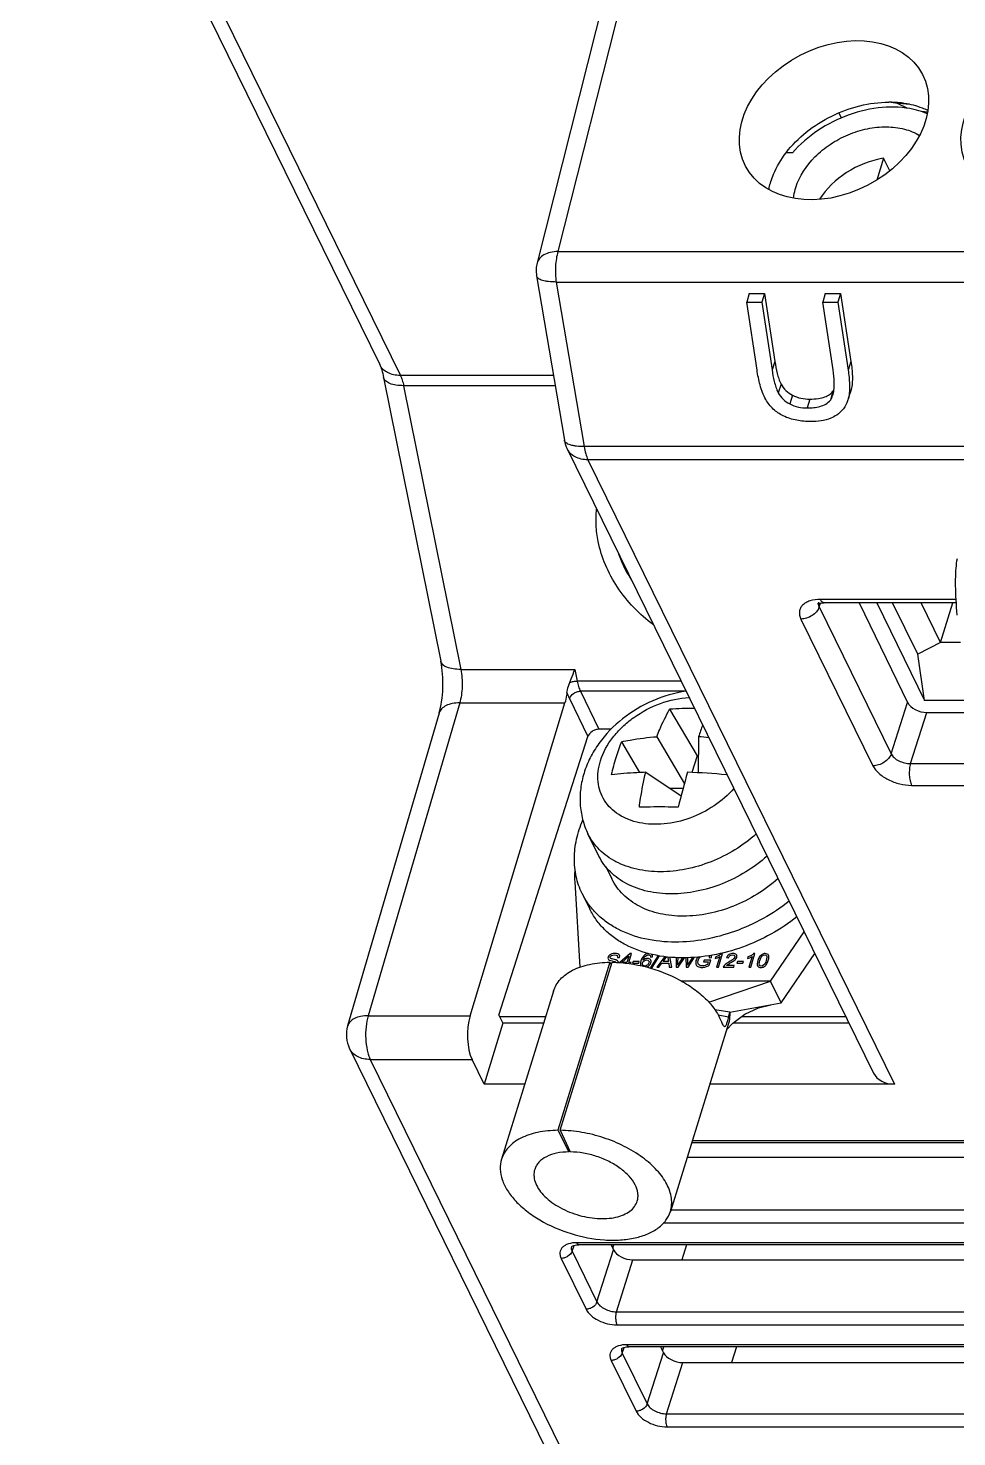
# Model space of a CAD drawing. Header units: millimetres. Extents: x 179 to 1020, y 292 to 886.
# Drawn here: x 785.99 to 805.61, y 524.92 to 554.68 of the extents above; entities that cross this region are included whole.
import ezdxf

# ---------------------------------------------------------------- set-up
doc = ezdxf.new("R2010")
doc.units = ezdxf.units.MM
for name, color, linetype in [('ELT-RNB-5_5-5SOLIDLINE', 7, 'Continuous'), ('M4X10_GB9074_8SOLIDLINE', 7, 'Continuous'), ('TJ952-02-4P-T2SOLIDLINE', 7, 'Continuous'), ('VF-51-F001SOLIDLINE', 7, 'Continuous'), ('VF-51-H002SOLIDLINE', 7, 'Continuous'), ('VF-51-P002SOLIDLINE', 7, 'Continuous')]:
    doc.layers.add(name, color=color, linetype=linetype)

msp = doc.modelspace()

# ---------------------------------------------------------------- linework, layer by layer
at = {"layer": 'ELT-RNB-5_5-5SOLIDLINE', "linetype": 'Continuous'}
for p, q in [((797.535, 536.646), (797.646, 534.844)), ((801.671, 534.546), (802.383, 535.593)), ((798.441, 535.047), (798.484, 535.05)), ((798.704, 535.131), (798.492, 534.945)), ((798.533, 534.945), (798.679, 535.074)), ((798.679, 535.074), (798.639, 534.945)), ((798.68, 534.945), (798.738, 535.131)), ((798.738, 535.131), (798.704, 535.131)), ((799.134, 535.058), (799.177, 535.061)), ((799.298, 535.093), (799.136, 534.839)), ((799.169, 534.839), (799.327, 535.087)), ((799.437, 535.067), (799.268, 534.844)), ((799.584, 534.844), (799.546, 535.06)), ((799.678, 535.052), (799.678, 534.844)), ((799.716, 534.943), (799.72, 535.049)), ((799.926, 534.986), (799.924, 535.049)), ((799.93, 534.844), (800.065, 535.058)), ((800.021, 535.055), (799.957, 534.947)), ((800.381, 535.041), (800.425, 535.051)), ((800.513, 535.06), (800.503, 535.026)), ((800.599, 535.069), (800.529, 534.844)), ((800.571, 534.844), (800.66, 535.132)), ((800.66, 535.132), (800.633, 535.132)), ((800.743, 535.049), (800.785, 535.045)), ((801.195, 535.06), (801.185, 535.026)), ((801.281, 535.069), (801.211, 534.844)), ((801.253, 534.844), (801.342, 535.132)), ((801.342, 535.132), (801.315, 535.132)), ((801.895, 534.09), (802.606, 535.137)), ((798.278, 534.949), (797.18, 531.398)), ((797.227, 531.398), (798.324, 534.949)), ((798.278, 534.949), (798.307, 534.892)), ((798.639, 534.945), (798.533, 534.945)), ((798.726, 534.945), (798.68, 534.945)), ((798.716, 534.913), (798.726, 534.945)), ((798.77, 534.966), (798.759, 534.93)), ((798.759, 534.93), (798.887, 534.93)), ((798.898, 534.966), (798.77, 534.966)), ((798.887, 534.93), (798.898, 534.966)), ((799.136, 534.839), (799.169, 534.839)), ((799.268, 534.844), (799.315, 534.844)), ((799.315, 534.844), (799.379, 534.931)), ((799.379, 534.931), (799.52, 534.931)), ((799.401, 534.962), (799.465, 535.046)), ((799.516, 534.962), (799.401, 534.962)), ((799.505, 535.041), (799.516, 534.962)), ((799.52, 534.931), (799.533, 534.844)), ((799.533, 534.844), (799.584, 534.844)), ((799.678, 534.844), (799.724, 534.844)), ((799.724, 534.844), (799.851, 535.044)), ((799.812, 535.043), (799.744, 534.937)), ((799.884, 535.046), (799.887, 534.844)), ((799.887, 534.844), (799.93, 534.844)), ((800.268, 534.99), (800.257, 534.957)), ((800.257, 534.957), (800.357, 534.957)), ((800.411, 534.99), (800.268, 534.99)), ((800.357, 534.957), (800.34, 534.903)), ((800.378, 534.884), (800.411, 534.99)), ((800.529, 534.844), (800.571, 534.844)), ((800.672, 534.844), (800.895, 534.844)), ((800.906, 534.878), (800.74, 534.878)), ((800.895, 534.844), (800.906, 534.878)), ((800.973, 534.966), (800.962, 534.93)), ((800.962, 534.93), (801.089, 534.93)), ((801.1, 534.966), (800.973, 534.966)), ((801.089, 534.93), (801.1, 534.966)), ((801.211, 534.844), (801.253, 534.844)), ((801.671, 534.546), (799.796, 534.546)), ((800.365, 534.105), (801.671, 534.546)), ((801.895, 534.09), (801.671, 534.546)), ((797.087, 534.34), (795.99, 530.789)), ((800.809, 533.892), (800.492, 533.947)), ((800.809, 533.892), (801.895, 534.09)), ((800.783, 533.655), (799.556, 529.686)), ((800.786, 533.788), (800.564, 533.829)), ((797.18, 531.398), (797.413, 530.942)), ((797.227, 531.398), (797.441, 530.942)), ((797.424, 530.978), (797.413, 530.942))]:
    msp.add_line(p, q, dxfattribs=at)
msp.add_lwpolyline([(800.741, 533.518), (800.874, 533.659), (801.131, 533.851), (801.416, 533.983), (801.678, 534.051)], dxfattribs=at)
for centre, radius, start, end in [((799.088, 535.326), 0.469, 323.3671, 326.1481), ((800.604, 535.19), 1.109, 186.5707, 187.7005), ((800.294, 534.951), 0.152, 131.1606, 141.2383), ((799.006, 534.987), 0.148, 287.8788, 293.9584), ((798.716, 534.979), 1.001, 354.537, 357.909), ((789.645, 536.277), 11.416, 347.4065, 347.9409), ((800.202, 533.864), 0.584, 340.397, 340.5546)]:
    msp.add_arc(centre, radius, start, end, dxfattribs=at)
for points, knots in [([(797.536, 536.895), (797.535, 536.874), (797.531, 536.791), (797.531, 536.708), (797.535, 536.646)], [0, 0, 0, 0, 0.252801, 1, 1, 1, 1]), ([(797.087, 534.34), (797.101, 534.385), (797.141, 534.474), (797.231, 534.594), (797.349, 534.699), (797.55, 534.821), (797.864, 534.922), (798.134, 534.947), (798.278, 534.949)], [0, 0, 0, 0, 0.100103, 0.20368, 0.313653, 0.432068, 0.697296, 1, 1, 1, 1]), ([(798.324, 534.949), (798.568, 534.946), (799.061, 534.874), (799.636, 534.652), (800.044, 534.401), (800.298, 534.191), (800.495, 533.965), (800.589, 533.798), (800.622, 533.716)], [0, 0, 0, 0, 0.26794, 0.541512, 0.67142, 0.792331, 0.902102, 1, 1, 1, 1]), ([(800.809, 533.892), (800.81, 533.871), (800.813, 533.792), (800.8, 533.712), (800.783, 533.655)], [0, 0, 0, 0, 0.25573, 1, 1, 1, 1]), ([(800.622, 533.716), (800.629, 533.699), (800.641, 533.67), (800.66, 533.632), (800.677, 533.605), (800.692, 533.594), (800.699, 533.593)], [0, 0, 0, 0, 0.356224, 0.64477, 0.85829, 1, 1, 1, 1]), ([(800.699, 533.593), (800.703, 533.592), (800.714, 533.595), (800.727, 533.61), (800.74, 533.635), (800.748, 533.655), (800.752, 533.667)], [0, 0, 0, 0, 0.133265, 0.321452, 0.605682, 1, 1, 1, 1]), ([(800.753, 533.669), (800.756, 533.677), (800.769, 533.717), (800.779, 533.756), (800.786, 533.788)], [0, 0, 0, 0, 0.219965, 1, 1, 1, 1]), ([(797.18, 531.398), (797.037, 531.396), (796.767, 531.371), (796.453, 531.27), (796.252, 531.148), (796.133, 531.043), (796.043, 530.923), (796.004, 530.834), (795.99, 530.789)], [0, 0, 0, 0, 0.302706, 0.567931, 0.686344, 0.796314, 0.899891, 1, 1, 1, 1]), ([(799.556, 529.686), (799.57, 529.73), (799.587, 529.823), (799.581, 530.021), (799.488, 530.282), (799.272, 530.574), (798.963, 530.843), (798.581, 531.074), (798.147, 531.252), (797.691, 531.366), (797.38, 531.396), (797.227, 531.398)], [0, 0, 0, 0, 0.042746, 0.086882, 0.183343, 0.295224, 0.422777, 0.562747, 0.709835, 0.857727, 1, 1, 1, 1]), ([(797.413, 530.942), (797.326, 530.941), (797.162, 530.926), (796.942, 530.855), (796.798, 530.754), (796.723, 530.654), (796.699, 530.6), (796.69, 530.572)], [0, 0, 0, 0, 0.303001, 0.568451, 0.796141, 0.89981, 1, 1, 1, 1]), ([(798.856, 529.903), (798.864, 529.929), (798.875, 529.986), (798.871, 530.106), (798.815, 530.264), (798.683, 530.442), (798.496, 530.605), (798.263, 530.745), (798, 530.853), (797.723, 530.923), (797.534, 530.941), (797.441, 530.942)], [0, 0, 0, 0, 0.042744, 0.086876, 0.183322, 0.295181, 0.422718, 0.562694, 0.709797, 0.8577, 1, 1, 1, 1]), ([(795.99, 530.789), (795.969, 530.721), (795.95, 530.573), (795.997, 530.344), (796.112, 530.115), (796.29, 529.892), (796.522, 529.683), (796.901, 529.428), (797.45, 529.192), (798.036, 529.077), (798.494, 529.074), (798.803, 529.115), (799.075, 529.199), (799.299, 529.324), (799.467, 529.486), (799.536, 529.619), (799.556, 529.686)], [0, 0, 0, 0, 0.045141, 0.093554, 0.147492, 0.20789, 0.274578, 0.346591, 0.500003, 0.65341, 0.725422, 0.792109, 0.852506, 0.906443, 0.954858, 1, 1, 1, 1]), ([(796.69, 530.572), (796.678, 530.531), (796.666, 530.441), (796.695, 530.302), (796.765, 530.163), (796.872, 530.028), (797.013, 529.901), (797.244, 529.746), (797.577, 529.602), (797.933, 529.533), (798.21, 529.531), (798.398, 529.556), (798.563, 529.607), (798.7, 529.683), (798.802, 529.781), (798.843, 529.862), (798.856, 529.903)], [0, 0, 0, 0, 0.045142, 0.093553, 0.147488, 0.207886, 0.274577, 0.346594, 0.500005, 0.653409, 0.725422, 0.792108, 0.852504, 0.90644, 0.954855, 1, 1, 1, 1])]:
    msp.add_open_spline(points, degree=3, knots=knots, dxfattribs=at)
for points in [[(798.24, 535.057), (798.236, 535.043), (798.237, 535.032), (798.241, 535.021)], [(798.268, 535.097), (798.254, 535.085), (798.245, 535.071), (798.24, 535.057)], [(798.319, 535.126), (798.298, 535.12), (798.281, 535.11), (798.268, 535.097)], [(798.29, 535.034), (798.283, 535.041), (798.281, 535.049), (798.284, 535.059)], [(798.284, 535.059), (798.288, 535.071), (798.297, 535.081), (798.312, 535.09)], [(798.312, 535.09), (798.327, 535.098), (798.348, 535.102), (798.375, 535.102)], [(798.384, 535.136), (798.361, 535.136), (798.339, 535.133), (798.319, 535.126)], [(798.375, 535.102), (798.401, 535.102), (798.419, 535.098), (798.43, 535.089)], [(798.447, 535.126), (798.43, 535.132), (798.409, 535.136), (798.384, 535.136)], [(798.43, 535.089), (798.44, 535.079), (798.444, 535.065), (798.441, 535.047)], [(798.482, 535.095), (798.475, 535.109), (798.464, 535.119), (798.447, 535.126)], [(798.484, 535.05), (798.488, 535.067), (798.488, 535.082), (798.482, 535.095)], [(799.008, 535.099), (798.976, 535.074), (798.951, 535.034), (798.934, 534.978)], [(798.979, 534.992), (798.989, 535.021), (798.999, 535.043), (799.012, 535.058)], [(799.103, 535.132), (799.067, 535.132), (799.035, 535.121), (799.008, 535.099)], [(799.012, 535.058), (799.024, 535.074), (799.038, 535.086), (799.054, 535.094)], [(799.054, 535.094), (799.065, 535.1), (799.078, 535.103), (799.091, 535.103)], [(799.091, 535.103), (799.108, 535.103), (799.12, 535.098), (799.128, 535.088)], [(799.128, 535.088), (799.133, 535.082), (799.135, 535.072), (799.134, 535.058)], [(799.177, 535.061), (799.18, 535.083), (799.175, 535.101), (799.162, 535.113)], [(800.14, 535.062), (800.12, 535.039), (800.106, 535.013), (800.097, 534.986)], [(800.358, 535.09), (800.365, 535.086), (800.37, 535.081), (800.373, 535.076)], [(800.373, 535.076), (800.378, 535.067), (800.381, 535.056), (800.381, 535.041)], [(800.425, 535.051), (800.425, 535.07), (800.421, 535.086), (800.413, 535.098)], [(800.585, 535.094), (800.563, 535.081), (800.539, 535.069), (800.513, 535.06)], [(800.552, 535.044), (800.571, 535.052), (800.586, 535.06), (800.599, 535.069)], [(800.633, 535.132), (800.622, 535.12), (800.606, 535.107), (800.585, 535.094)], [(800.795, 535.111), (800.772, 535.097), (800.754, 535.076), (800.743, 535.049)], [(800.785, 535.045), (800.79, 535.063), (800.801, 535.078), (800.816, 535.088)], [(800.878, 535.132), (800.846, 535.132), (800.818, 535.125), (800.795, 535.111)], [(800.816, 535.088), (800.831, 535.098), (800.848, 535.103), (800.869, 535.103)], [(800.869, 535.103), (800.887, 535.103), (800.901, 535.098), (800.91, 535.089)], [(800.948, 535.109), (800.934, 535.125), (800.911, 535.132), (800.878, 535.132)], [(800.917, 535.053), (800.913, 535.04), (800.902, 535.026), (800.884, 535.011)], [(800.91, 535.089), (800.919, 535.079), (800.921, 535.067), (800.917, 535.053)], [(800.94, 535.019), (800.949, 535.03), (800.956, 535.041), (800.959, 535.053)], [(800.959, 535.053), (800.966, 535.075), (800.962, 535.094), (800.948, 535.109)], [(801.267, 535.094), (801.245, 535.081), (801.221, 535.069), (801.195, 535.06)], [(801.234, 535.044), (801.253, 535.052), (801.268, 535.06), (801.281, 535.069)], [(801.315, 535.132), (801.304, 535.12), (801.288, 535.107), (801.267, 535.094)], [(801.44, 535.067), (801.426, 535.047), (801.413, 535.019), (801.403, 534.986)], [(801.492, 535.115), (801.472, 535.104), (801.455, 535.088), (801.44, 535.067)], [(801.445, 534.986), (801.46, 535.033), (801.477, 535.065), (801.497, 535.082)], [(801.558, 535.132), (801.534, 535.132), (801.511, 535.127), (801.492, 535.115)], [(801.497, 535.082), (801.512, 535.096), (801.53, 535.103), (801.549, 535.103)], [(801.549, 535.103), (801.568, 535.103), (801.582, 535.095), (801.59, 535.08)], [(801.603, 535.123), (801.591, 535.129), (801.576, 535.132), (801.558, 535.132)], [(801.59, 535.08), (801.598, 535.064), (801.595, 535.033), (801.58, 534.986)], [(801.629, 535.096), (801.623, 535.108), (801.615, 535.117), (801.603, 535.123)], [(801.623, 534.986), (801.632, 535.014), (801.636, 535.036), (801.636, 535.053)], [(801.636, 535.053), (801.637, 535.07), (801.634, 535.084), (801.629, 535.096)], [(798.241, 535.021), (798.246, 535.01), (798.255, 535.001), (798.269, 534.994)], [(798.269, 534.994), (798.28, 534.989), (798.3, 534.983), (798.329, 534.976)], [(798.35, 535.013), (798.316, 535.02), (798.296, 535.027), (798.29, 535.034)], [(798.329, 534.976), (798.358, 534.97), (798.376, 534.965), (798.384, 534.962)], [(798.42, 534.995), (798.408, 535), (798.385, 535.006), (798.35, 535.013)], [(798.384, 534.962), (798.397, 534.958), (798.405, 534.952), (798.41, 534.945)], [(798.454, 534.966), (798.448, 534.977), (798.437, 534.987), (798.42, 534.995)], [(798.459, 534.941), (798.459, 534.95), (798.458, 534.958), (798.454, 534.966)], [(798.934, 534.978), (798.919, 534.931), (798.918, 534.896), (798.932, 534.874)], [(798.967, 534.902), (798.965, 534.913), (798.965, 534.925), (798.969, 534.937)], [(798.985, 534.877), (798.976, 534.882), (798.97, 534.891), (798.967, 534.902)], [(798.969, 534.937), (798.975, 534.955), (798.986, 534.97), (799.002, 534.982)], [(799.025, 535.021), (799.009, 535.015), (798.993, 535.005), (798.979, 534.992)], [(799.016, 534.868), (799.005, 534.868), (798.994, 534.871), (798.985, 534.877)], [(799.002, 534.982), (799.019, 534.993), (799.036, 534.999), (799.055, 534.999)], [(799.067, 534.886), (799.051, 534.874), (799.034, 534.868), (799.016, 534.868)], [(799.073, 535.03), (799.057, 535.03), (799.041, 535.027), (799.025, 535.021)], [(799.055, 534.999), (799.074, 534.999), (799.088, 534.993), (799.097, 534.982)], [(799.066, 534.851), (799.085, 534.86), (799.101, 534.871), (799.115, 534.887)], [(799.101, 534.935), (799.095, 534.914), (799.083, 534.898), (799.067, 534.886)], [(799.136, 535.004), (799.122, 535.021), (799.101, 535.03), (799.073, 535.03)], [(799.097, 534.982), (799.106, 534.97), (799.107, 534.955), (799.101, 534.935)], [(799.115, 534.887), (799.129, 534.902), (799.139, 534.919), (799.144, 534.937)], [(799.144, 534.937), (799.153, 534.965), (799.15, 534.987), (799.136, 535.004)], [(799.744, 534.937), (799.741, 534.932), (799.731, 534.915), (799.713, 534.884)], [(799.921, 534.884), (799.925, 534.916), (799.927, 534.95), (799.926, 534.986)], [(799.957, 534.947), (799.943, 534.923), (799.93, 534.902), (799.921, 534.884)], [(800.097, 534.986), (800.089, 534.958), (800.088, 534.932), (800.094, 534.909)], [(800.094, 534.909), (800.101, 534.887), (800.116, 534.869), (800.139, 534.857)], [(800.14, 534.924), (800.135, 534.941), (800.136, 534.963), (800.144, 534.988)], [(800.139, 534.857), (800.163, 534.845), (800.191, 534.839), (800.224, 534.839)], [(800.173, 534.886), (800.156, 534.894), (800.145, 534.907), (800.14, 534.924)], [(800.144, 534.988), (800.15, 535.009), (800.161, 535.028), (800.175, 535.046)], [(800.232, 534.873), (800.21, 534.873), (800.19, 534.877), (800.173, 534.886)], [(800.224, 534.839), (800.249, 534.839), (800.274, 534.843), (800.3, 534.85)], [(800.292, 534.883), (800.272, 534.876), (800.252, 534.873), (800.232, 534.873)], [(800.34, 534.903), (800.328, 534.896), (800.312, 534.889), (800.292, 534.883)], [(800.3, 534.85), (800.325, 534.858), (800.351, 534.869), (800.378, 534.884)], [(800.503, 535.026), (800.517, 535.03), (800.533, 535.036), (800.552, 535.044)], [(800.684, 534.868), (800.678, 534.861), (800.674, 534.852), (800.672, 534.844)], [(800.723, 534.907), (800.707, 534.894), (800.694, 534.881), (800.684, 534.868)], [(800.791, 534.95), (800.762, 534.934), (800.74, 534.919), (800.723, 534.907)], [(800.74, 534.878), (800.746, 534.884), (800.754, 534.89), (800.763, 534.897)], [(800.763, 534.897), (800.772, 534.903), (800.792, 534.915), (800.822, 534.933)], [(800.884, 535.011), (800.867, 534.996), (800.836, 534.976), (800.791, 534.95)], [(800.822, 534.933), (800.859, 534.954), (800.885, 534.971), (800.902, 534.984)], [(800.902, 534.984), (800.919, 534.996), (800.931, 535.007), (800.94, 535.019)], [(801.185, 535.026), (801.199, 535.03), (801.215, 535.036), (801.234, 535.044)], [(801.403, 534.986), (801.386, 534.931), (801.385, 534.893), (801.4, 534.869)], [(801.4, 534.869), (801.412, 534.849), (801.435, 534.839), (801.468, 534.839)], [(801.436, 534.891), (801.428, 534.907), (801.431, 534.938), (801.445, 534.986)], [(801.477, 534.868), (801.457, 534.868), (801.444, 534.876), (801.436, 534.891)], [(801.468, 534.839), (801.492, 534.839), (801.515, 534.844), (801.534, 534.856)], [(801.532, 534.891), (801.514, 534.876), (801.496, 534.868), (801.477, 534.868)], [(801.58, 534.986), (801.566, 534.938), (801.55, 534.907), (801.532, 534.891)], [(801.534, 534.856), (801.554, 534.867), (801.571, 534.883), (801.586, 534.904)], [(801.586, 534.904), (801.6, 534.925), (801.613, 534.952), (801.623, 534.986)]]:
    msp.add_open_spline(points, degree=3, dxfattribs=at)
at = {"layer": 'M4X10_GB9074_8SOLIDLINE', "linetype": 'Continuous'}
for p, q in [((799.541, 540.294), (800.12, 539.306)), ((798.521, 539.608), (798.903, 538.955)), ((799.268, 539.713), (799.851, 538.717)), ((800.151, 539.713), (800.145, 538.951)), ((800.12, 539.306), (800.012, 538.958)), ((800.148, 539.306), (800.12, 539.306)), ((799.035, 538.961), (799.783, 538.462)), ((800.747, 538.927), (800.742, 538.909)), ((799.825, 538.619), (799.547, 538.619)), ((798.047, 537.191), (797.816, 537.661)), ((798.047, 537.191), (798.046, 537.193)), ((798.191, 536.972), (798.32, 536.711)), ((797.692, 536.402), (797.854, 536.071))]:
    msp.add_line(p, q, dxfattribs=at)
for centre, radius, start, end in [((799.947, 534.141), 6.167, 88.8607, 93.7762), ((812.621, 535.529), 13.153, 160.2985, 161.4555), ((803.75, 537.618), 5.594, 159.1691, 162.8453), ((799.687, 533.047), 6.681, 84.1234, 86.0122), ((804.387, 537.425), 6.26, 162.8749, 166.2862), ((821.072, 532.933), 21.996, 164.0936, 166.0848), ((799.407, 524.301), 14.669, 84.7792, 88.0005)]:
    msp.add_arc(centre, radius, start, end, dxfattribs=at)
for points, knots in [([(799.891, 540.676), (799.648, 540.64), (799.169, 540.501), (798.533, 540.121), (798.104, 539.681), (797.855, 539.274), (797.766, 539.056), (797.732, 538.945)], [0, 0, 0, 0, 0.253678, 0.508637, 0.758119, 0.880033, 1, 1, 1, 1]), ([(798.079, 539.205), (798.134, 539.382), (798.276, 539.639), (798.539, 539.928), (798.862, 540.193), (799.331, 540.44), (799.747, 540.531), (799.954, 540.544)], [0, 0, 0, 0, 0.228881, 0.353106, 0.48183, 0.744327, 1, 1, 1, 1]), ([(799.268, 539.713), (799.288, 539.764), (799.369, 539.963), (799.463, 540.156), (799.541, 540.294)], [0, 0, 0, 0, 0.25793, 1, 1, 1, 1]), ([(798.521, 539.608), (798.582, 539.621), (798.829, 539.668), (799.079, 539.699), (799.268, 539.713)], [0, 0, 0, 0, 0.246129, 1, 1, 1, 1]), ([(797.732, 538.945), (797.7, 538.839), (797.652, 538.623), (797.64, 538.291), (797.692, 537.965), (797.768, 537.759), (797.816, 537.661)], [0, 0, 0, 0, 0.25223, 0.502401, 0.751443, 1, 1, 1, 1]), ([(800.899, 538.621), (800.777, 538.482), (800.487, 538.232), (799.98, 537.975), (799.52, 537.867), (799.158, 537.858), (798.83, 537.898), (798.528, 538.01), (798.292, 538.197), (798.158, 538.363), (798.067, 538.554), (798.022, 538.764), (798.025, 538.985), (798.056, 539.132), (798.079, 539.205)], [0, 0, 0, 0, 0.140113, 0.284469, 0.425426, 0.492623, 0.556722, 0.674427, 0.729134, 0.782005, 0.834272, 0.887276, 0.942224, 1, 1, 1, 1]), ([(799.035, 538.961), (798.973, 538.959), (798.729, 538.948), (798.486, 538.929), (798.306, 538.909)], [0, 0, 0, 0, 0.257247, 1, 1, 1, 1]), ([(798.901, 538.222), (798.909, 538.286), (798.944, 538.534), (798.992, 538.78), (799.035, 538.961)], [0, 0, 0, 0, 0.255583, 1, 1, 1, 1]), ([(799.722, 538.222), (799.652, 538.225), (799.379, 538.231), (799.105, 538.229), (798.901, 538.222)], [0, 0, 0, 0, 0.25529, 1, 1, 1, 1]), ([(797.692, 536.402), (797.636, 536.515), (797.552, 536.758), (797.513, 537.15), (797.563, 537.556), (797.65, 537.822), (797.706, 537.954)], [0, 0, 0, 0, 0.235958, 0.478192, 0.731805, 1, 1, 1, 1]), ([(801.369, 537.659), (801.092, 537.41), (800.6, 537.111), (799.89, 536.9), (799.356, 536.843), (798.853, 536.894), (798.407, 537.049), (798.102, 537.266), (797.918, 537.481), (797.847, 537.6), (797.816, 537.661)], [0, 0, 0, 0, 0.277798, 0.416508, 0.549759, 0.674797, 0.790418, 0.89758, 0.949129, 1, 1, 1, 1]), ([(801.599, 537.193), (801.322, 536.943), (800.832, 536.644), (800.122, 536.432), (799.588, 536.376), (799.085, 536.425), (798.639, 536.58), (798.333, 536.797), (798.149, 537.011), (798.077, 537.13), (798.047, 537.191)], [0, 0, 0, 0, 0.277736, 0.416435, 0.549691, 0.674749, 0.790399, 0.897582, 0.949134, 1, 1, 1, 1]), ([(801.831, 536.718), (801.558, 536.47), (801.074, 536.172), (800.372, 535.962), (799.844, 535.905), (799.346, 535.953), (798.905, 536.106), (798.602, 536.321), (798.42, 536.533), (798.35, 536.65), (798.32, 536.711)], [0, 0, 0, 0, 0.277622, 0.416358, 0.54967, 0.674772, 0.790434, 0.8976, 0.949141, 1, 1, 1, 1]), ([(799.659, 535.374), (799.443, 535.374), (799.025, 535.415), (798.537, 535.586), (798.208, 535.788), (797.997, 535.966), (797.822, 536.171), (797.73, 536.323), (797.692, 536.402)], [0, 0, 0, 0, 0.277545, 0.534172, 0.655418, 0.772692, 0.887099, 1, 1, 1, 1]), ([(799.821, 535.042), (799.605, 535.042), (799.188, 535.084), (798.7, 535.254), (798.371, 535.456), (798.16, 535.635), (797.985, 535.839), (797.893, 535.992), (797.854, 536.071)], [0, 0, 0, 0, 0.277545, 0.534172, 0.655418, 0.772692, 0.887099, 1, 1, 1, 1]), ([(802.067, 536.238), (801.895, 536.102), (801.525, 535.858), (800.923, 535.586), (800.295, 535.415), (799.868, 535.374), (799.659, 535.374)], [0, 0, 0, 0, 0.253067, 0.507953, 0.758724, 1, 1, 1, 1]), ([(802.23, 535.907), (802.057, 535.771), (801.688, 535.527), (801.086, 535.254), (800.458, 535.083), (800.031, 535.042), (799.821, 535.042)], [0, 0, 0, 0, 0.253067, 0.507953, 0.758724, 1, 1, 1, 1])]:
    msp.add_open_spline(points, degree=3, knots=knots, dxfattribs=at)
at = {"layer": 'TJ952-02-4P-T2SOLIDLINE', "linetype": 'Continuous'}
for p, q in [((802.134, 552.048), (802, 552.048)), ((804.058, 551.936), (803.914, 551.471)), ((804.19, 551.666), (804.058, 551.936)), ((803.914, 542.542), (804.927, 540.476)), ((804.78, 541.457), (804.248, 542.542)), ((805.265, 541.703), (804.853, 542.542)), ((805.265, 541.703), (805.524, 542.542)), ((805.265, 541.703), (804.78, 541.457)), ((805.683, 541.703), (805.265, 541.703)), ((804.927, 540.476), (804.78, 541.457)), ((806.016, 540.476), (804.927, 540.476))]:
    msp.add_line(p, q, dxfattribs=at)
for points, knots in [([(804.696, 552.965), (804.48, 553.014), (804.01, 553.036), (803.314, 552.877), (802.662, 552.548), (802.291, 552.228), (802.134, 552.048)], [0, 0, 0, 0, 0.234728, 0.488085, 0.747903, 1, 1, 1, 1]), ([(804.985, 552.874), (804.962, 552.883), (804.868, 552.92), (804.771, 552.948), (804.696, 552.965)], [0, 0, 0, 0, 0.244915, 1, 1, 1, 1]), ([(802.205, 551.317), (802.28, 551.559), (802.511, 551.901), (802.928, 552.24), (803.305, 552.442), (803.708, 552.568), (804.113, 552.611), (804.492, 552.567), (804.721, 552.475), (804.821, 552.415)], [0, 0, 0, 0, 0.239783, 0.372166, 0.507607, 0.641671, 0.770172, 0.890005, 1, 1, 1, 1]), ([(804.058, 551.936), (803.783, 551.888), (803.261, 551.68), (802.85, 551.292), (802.706, 551.066)], [0, 0, 0, 0, 0.510144, 1, 1, 1, 1]), ([(802.159, 551.088), (802.16, 551.107), (802.17, 551.184), (802.188, 551.261), (802.205, 551.317)], [0, 0, 0, 0, 0.244954, 1, 1, 1, 1])]:
    msp.add_open_spline(points, degree=3, knots=knots, dxfattribs=at)
at = {"layer": 'VF-51-F001SOLIDLINE', "linetype": 'Continuous'}
for p, q in [((795.949, 533.803), (796.921, 533.803)), ((801.067, 533.803), (803.261, 533.803)), ((798.338, 528.907), (798.361, 528.98)), ((799.391, 526.737), (799.419, 526.825))]:
    msp.add_line(p, q, dxfattribs=at)
at = {"layer": 'VF-51-H002SOLIDLINE', "linetype": 'Continuous'}
for p, q in [((795.949, 533.803), (796.921, 533.803)), ((801.067, 533.803), (803.261, 533.803)), ((799.894, 528.98), (799.796, 528.662)), ((800.952, 526.825), (800.849, 526.493))]:
    msp.add_line(p, q, dxfattribs=at)
at = {"layer": 'VF-51-P002SOLIDLINE', "linetype": 'Continuous'}
for p, q in [((785.992, 562.702), (793.416, 547.573)), ((786.429, 562.474), (793.853, 547.345)), ((799.029, 557.283), (797.18, 549.962)), ((798.594, 557.063), (796.741, 549.725)), ((804.35, 553.091), (804.167, 553.118)), ((804.35, 553.091), (804.352, 553.088)), ((804.352, 553.09), (804.35, 553.091)), ((804.352, 553.091), (804.35, 553.091)), ((804.559, 552.99), (804.352, 553.088)), ((803.169, 552.784), (803.116, 552.895)), ((797.18, 549.962), (825.111, 549.962)), ((796.73, 549.45), (797.319, 545.975)), ((797.146, 549.319), (797.734, 545.844)), ((797.146, 549.319), (825.077, 549.319)), ((801.22, 549.076), (801.168, 548.89)), ((801.22, 549.076), (801.545, 549.076)), ((801.545, 549.076), (801.486, 548.89)), ((801.545, 549.076), (801.763, 547.642)), ((802.827, 549.076), (802.775, 548.89)), ((802.827, 549.076), (803.152, 549.076)), ((803.152, 549.076), (803.093, 548.89)), ((803.152, 549.076), (803.37, 547.64)), ((801.386, 547.459), (801.168, 548.89)), ((801.168, 548.89), (801.486, 548.89)), ((801.486, 548.89), (801.703, 547.461)), ((802.992, 547.461), (802.775, 548.89)), ((802.775, 548.89), (803.093, 548.89)), ((803.093, 548.89), (803.31, 547.459)), ((801.763, 547.642), (801.703, 547.461)), ((803.37, 547.64), (803.31, 547.459)), ((793.499, 547.303), (794.706, 541.308)), ((797.087, 547.345), (793.853, 547.345)), ((793.922, 547.129), (795.129, 541.134)), ((797.123, 547.129), (793.922, 547.129)), ((801.894, 547.164), (801.835, 546.981)), ((802.988, 547.01), (802.935, 546.825)), ((803.357, 546.99), (803.316, 546.866)), ((803.319, 546.865), (803.36, 546.989)), ((803.376, 547.046), (803.357, 546.99)), ((803.376, 547.046), (803.36, 546.989)), ((802.134, 546.928), (802.077, 546.743)), ((802.502, 546.845), (802.447, 546.66)), ((803.316, 546.866), (803.3, 546.81)), ((797.378, 545.793), (803.849, 532.605)), ((825.604, 545.844), (797.734, 545.844)), ((797.815, 545.564), (804.288, 532.373)), ((825.685, 545.564), (797.815, 545.564)), ((802.699, 542.454), (802.728, 542.536)), ((805.584, 542.614), (802.724, 542.614)), ((805.589, 542.542), (802.804, 542.542)), ((803.546, 542.542), (804.568, 540.434)), ((802.313, 542.199), (803.834, 539.1)), ((802.699, 542.454), (804.22, 539.354)), ((795.129, 541.134), (797.538, 541.134)), ((797.538, 541.134), (797.586, 540.889)), ((799.784, 540.889), (797.586, 540.889)), ((795.106, 540.427), (793.171, 533.818)), ((795.106, 540.427), (797.327, 540.427)), ((795.326, 533.818), (797.327, 540.427)), ((797.422, 540.518), (797.816, 539.715)), ((797.655, 540.673), (798.048, 539.871)), ((799.89, 540.673), (797.655, 540.673)), ((804.22, 539.354), (804.568, 540.434)), ((794.674, 540.214), (792.739, 533.605)), ((804.628, 539.147), (804.976, 540.226)), ((804.976, 540.226), (806.138, 540.226)), ((798.307, 539.871), (798.048, 539.871)), ((795.936, 533.829), (797.816, 539.715)), ((804.628, 539.147), (806.668, 539.147)), ((804.651, 538.686), (806.894, 538.686)), ((793.171, 533.818), (795.326, 533.818)), ((796.019, 533.659), (795.623, 532.373)), ((795.936, 533.829), (796.019, 533.659)), ((796.877, 533.659), (796.019, 533.659)), ((803.332, 533.659), (800.873, 533.659)), ((792.78, 533.124), (798.417, 521.638)), ((793.217, 532.895), (798.854, 521.409)), ((793.217, 532.895), (795.367, 532.895)), ((795.623, 532.373), (795.367, 532.895)), ((796.479, 532.373), (795.623, 532.373)), ((804.288, 532.373), (800.387, 532.373)), ((830.026, 531.135), (800.004, 531.135)), ((829.978, 531.179), (800.018, 531.179)), ((799.91, 530.831), (819.026, 530.831)), ((799.567, 529.721), (830.817, 529.721)), ((799.406, 529.442), (830.83, 529.442)), ((797.469, 528.947), (797.469, 528.947)), ((797.48, 528.846), (797.521, 528.968)), ((797.48, 528.846), (798.006, 527.773)), ((831.036, 529.024), (797.577, 529.024)), ((831.084, 528.98), (797.625, 528.98)), ((798.006, 527.773), (798.356, 528.871)), ((798.303, 528.98), (798.356, 528.871)), ((797.248, 528.692), (797.775, 527.619)), ((798.415, 527.566), (798.764, 528.662)), ((798.764, 528.662), (820.091, 528.662)), ((798.415, 527.566), (831.874, 527.566)), ((798.429, 527.288), (831.888, 527.288)), ((798.526, 526.792), (798.526, 526.792)), ((798.537, 526.691), (798.579, 526.813)), ((832.093, 526.869), (798.634, 526.869)), ((832.141, 526.825), (798.682, 526.825)), ((799.348, 526.825), (799.409, 526.701)), ((798.306, 526.537), (798.832, 525.464)), ((798.537, 526.691), (799.064, 525.618)), ((799.064, 525.618), (799.409, 526.701)), ((799.473, 525.411), (799.817, 526.493)), ((799.817, 526.493), (821.155, 526.493)), ((799.473, 525.411), (832.932, 525.411)), ((799.486, 525.133), (832.945, 525.133))]:
    msp.add_line(p, q, dxfattribs=at)
for points in [[(805.611, 543.469), (805.602, 543.424), (805.595, 543.376), (805.589, 543.325), (805.584, 543.272), (805.58, 543.215), (805.577, 543.156), (805.575, 543.095), (805.574, 543.032), (805.573, 542.966), (805.574, 542.898), (805.575, 542.828), (805.578, 542.756), (805.581, 542.682), (805.585, 542.605), (805.59, 542.527), (805.595, 542.446), (805.602, 542.363), (805.61, 542.278)], [(802.664, 542.517), (802.663, 542.516), (802.663, 542.516), (802.67, 542.519), (802.681, 542.524), (802.699, 542.53), (802.721, 542.535), (802.75, 542.539), (802.783, 542.541), (802.804, 542.542)], [(797.467, 528.942), (797.467, 528.942), (797.467, 528.943), (797.472, 528.947), (797.482, 528.953), (797.497, 528.96), (797.517, 528.967), (797.542, 528.973), (797.571, 528.977), (797.605, 528.98), (797.625, 528.98)], [(798.524, 526.787), (798.524, 526.787), (798.525, 526.788), (798.53, 526.792), (798.539, 526.798), (798.554, 526.805), (798.574, 526.812), (798.599, 526.818), (798.628, 526.822), (798.663, 526.825), (798.682, 526.825)]]:
    msp.add_lwpolyline(points, dxfattribs=at)
for centre, radius, start, end in [((804.325, 550.631), 2.46, 86.0368, 89.3854), ((804.326, 550.605), 2.484, 86.0841, 89.4009), ((804.33, 550.704), 2.387, 85.314, 86.0296), ((804.331, 550.701), 2.387, 85.3076, 86.0619), ((804.333, 550.745), 2.345, 83.9989, 85.3156), ((804.336, 550.754), 2.334, 83.4185, 85.3117), ((804.622, 550.311), 2.619, 81.9536, 84.7706), ((797.388, 549.562), 0.667, 165.8279, 189.6091), ((797.979, 546.088), 0.67, 189.6519, 206.0947), ((793.379, 533.417), 0.667, 163.6832, 206.1382), ((797.571, 528.912), 0.108, 161.207, 163.7288), ((798.628, 526.757), 0.108, 161.207, 163.7288)]:
    msp.add_arc(centre, radius, start, end, dxfattribs=at)
for centre in [(803.012, 552.737), (807.691, 552.737)]:
    msp.add_ellipse(centre, major_axis=(1.867, 0.969), ratio=0.736317, dxfattribs=at)
for centre, major_axis, ratio, start_param, end_param in [((804.875, 540.434), (0.318, -0.099), 0.576755, -2.64496, -1.074849), ((795.533, 533.417), (0.005, 0.667), 0.394396, 0.929121, 2.473737), ((804.446, 532.903), (0.594, 0.302), 0.731413, 3.130901, 4.104412), ((798.663, 528.871), (0.318, -0.099), 0.576535, -2.644934, -1.074442), ((799.716, 526.701), (0.318, -0.099), 0.576535, -2.644934, -1.074442)]:
    msp.add_ellipse(centre, major_axis=major_axis, ratio=ratio, start_param=start_param, end_param=end_param, dxfattribs=at)
for points, knots in [([(801.999, 552.049), (802.123, 552.21), (802.419, 552.507), (802.953, 552.845), (803.546, 553.063), (803.963, 553.118), (804.167, 553.118)], [0, 0, 0, 0, 0.244589, 0.499809, 0.75513, 1, 1, 1, 1]), ([(804.495, 553.093), (804.469, 553.097), (804.36, 553.112), (804.25, 553.118), (804.167, 553.118)], [0, 0, 0, 0, 0.245379, 1, 1, 1, 1]), ([(804.994, 552.941), (804.956, 552.959), (804.796, 553.029), (804.626, 553.073), (804.495, 553.093)], [0, 0, 0, 0, 0.241367, 1, 1, 1, 1]), ([(801.678, 551.441), (801.694, 551.494), (801.773, 551.71), (801.893, 551.91), (801.999, 552.049)], [0, 0, 0, 0, 0.239495, 1, 1, 1, 1]), ([(801.635, 551.271), (801.638, 551.285), (801.649, 551.342), (801.665, 551.399), (801.678, 551.441)], [0, 0, 0, 0, 0.246958, 1, 1, 1, 1]), ([(797.18, 549.962), (797.126, 549.961), (797.025, 549.949), (796.89, 549.902), (796.802, 549.838), (796.759, 549.775), (796.746, 549.742), (796.741, 549.725)], [0, 0, 0, 0, 0.305311, 0.572148, 0.798987, 0.901395, 1, 1, 1, 1]), ([(797.18, 549.962), (797.166, 549.914), (797.144, 549.811), (797.122, 549.596), (797.129, 549.429), (797.146, 549.319)], [0, 0, 0, 0, 0.232219, 0.485486, 1, 1, 1, 1]), ([(797.146, 549.319), (797.092, 549.319), (797.014, 549.321), (796.916, 549.335), (796.856, 549.35), (796.807, 549.369), (796.768, 549.391), (796.741, 549.418), (796.732, 549.44), (796.73, 549.45)], [0, 0, 0, 0, 0.353096, 0.506262, 0.640916, 0.755982, 0.851787, 0.930998, 1, 1, 1, 1]), ([(793.416, 547.573), (793.433, 547.539), (793.466, 547.45), (793.488, 547.358), (793.499, 547.303)], [0, 0, 0, 0, 0.408703, 1, 1, 1, 1]), ([(793.853, 547.345), (793.805, 547.345), (793.712, 547.354), (793.585, 547.398), (793.481, 547.472), (793.433, 547.538), (793.416, 547.573)], [0, 0, 0, 0, 0.277945, 0.534954, 0.773145, 1, 1, 1, 1]), ([(801.763, 547.642), (801.776, 547.555), (801.799, 547.43), (801.845, 547.271), (801.875, 547.198), (801.894, 547.164)], [0, 0, 0, 0, 0.527335, 0.764744, 1, 1, 1, 1]), ([(803.37, 547.64), (803.386, 547.536), (803.402, 547.384), (803.399, 547.185), (803.386, 547.091), (803.376, 547.046)], [0, 0, 0, 0, 0.527509, 0.765846, 1, 1, 1, 1]), ([(793.922, 547.129), (793.868, 547.129), (793.769, 547.135), (793.653, 547.163), (793.581, 547.199), (793.541, 547.229), (793.512, 547.264), (793.502, 547.29), (793.499, 547.303)], [0, 0, 0, 0, 0.332828, 0.61084, 0.726893, 0.828224, 0.917574, 1, 1, 1, 1]), ([(793.853, 547.345), (793.869, 547.313), (793.896, 547.242), (793.914, 547.168), (793.922, 547.129)], [0, 0, 0, 0, 0.466543, 1, 1, 1, 1]), ([(801.573, 546.837), (801.519, 546.933), (801.444, 547.139), (801.402, 547.353), (801.386, 547.459)], [0, 0, 0, 0, 0.505379, 1, 1, 1, 1]), ([(801.703, 547.461), (801.715, 547.379), (801.738, 547.257), (801.783, 547.096), (801.815, 547.018), (801.835, 546.981)], [0, 0, 0, 0, 0.494751, 0.745466, 1, 1, 1, 1]), ([(802.991, 546.943), (803.003, 546.983), (803.016, 547.069), (803.02, 547.242), (803.005, 547.373), (802.992, 547.461)], [0, 0, 0, 0, 0.243682, 0.492691, 1, 1, 1, 1]), ([(803.31, 547.459), (803.325, 547.359), (803.342, 547.21), (803.34, 547.011), (803.327, 546.913), (803.316, 546.866)], [0, 0, 0, 0, 0.506574, 0.755592, 1, 1, 1, 1]), ([(801.835, 546.981), (801.862, 546.931), (801.931, 546.837), (802.026, 546.769), (802.077, 546.743)], [0, 0, 0, 0, 0.500233, 1, 1, 1, 1]), ([(801.894, 547.164), (801.922, 547.114), (801.99, 547.021), (802.084, 546.954), (802.134, 546.928)], [0, 0, 0, 0, 0.504438, 1, 1, 1, 1]), ([(802.502, 546.845), (802.562, 546.845), (802.67, 546.851), (802.812, 546.884), (802.917, 546.937), (802.969, 546.985), (802.988, 547.01)], [0, 0, 0, 0, 0.340826, 0.60743, 0.819843, 1, 1, 1, 1]), ([(801.937, 546.491), (801.862, 546.529), (801.719, 546.626), (801.615, 546.763), (801.573, 546.837)], [0, 0, 0, 0, 0.499394, 1, 1, 1, 1]), ([(802.077, 546.743), (802.134, 546.713), (802.256, 546.67), (802.384, 546.66), (802.447, 546.66)], [0, 0, 0, 0, 0.508349, 1, 1, 1, 1]), ([(802.134, 546.928), (802.19, 546.899), (802.312, 546.856), (802.439, 546.845), (802.502, 546.845)], [0, 0, 0, 0, 0.500579, 1, 1, 1, 1]), ([(802.447, 546.66), (802.492, 546.66), (802.583, 546.664), (802.716, 546.687), (802.84, 546.734), (802.909, 546.791), (802.935, 546.825)], [0, 0, 0, 0, 0.258211, 0.511468, 0.758342, 1, 1, 1, 1]), ([(802.935, 546.825), (802.942, 546.834), (802.966, 546.87), (802.982, 546.911), (802.991, 546.943)], [0, 0, 0, 0, 0.247617, 1, 1, 1, 1]), ([(803.3, 546.81), (803.28, 546.749), (803.219, 546.633), (803.122, 546.545), (803.069, 546.509)], [0, 0, 0, 0, 0.502525, 1, 1, 1, 1]), ([(802.519, 546.372), (802.421, 546.372), (802.221, 546.386), (802.028, 546.446), (801.937, 546.491)], [0, 0, 0, 0, 0.492112, 1, 1, 1, 1]), ([(803.069, 546.509), (803.031, 546.482), (802.925, 546.427), (802.738, 546.38), (802.592, 546.372), (802.519, 546.372)], [0, 0, 0, 0, 0.243253, 0.616528, 1, 1, 1, 1]), ([(797.734, 545.844), (797.68, 545.843), (797.602, 545.846), (797.505, 545.86), (797.445, 545.875), (797.395, 545.893), (797.356, 545.916), (797.33, 545.943), (797.32, 545.965), (797.319, 545.975)], [0, 0, 0, 0, 0.353096, 0.506262, 0.640916, 0.755982, 0.851787, 0.930998, 1, 1, 1, 1]), ([(797.815, 545.564), (797.767, 545.564), (797.674, 545.573), (797.546, 545.618), (797.443, 545.691), (797.395, 545.758), (797.378, 545.793)], [0, 0, 0, 0, 0.277946, 0.534954, 0.773145, 1, 1, 1, 1]), ([(797.734, 545.844), (797.742, 545.792), (797.762, 545.697), (797.795, 545.605), (797.815, 545.564)], [0, 0, 0, 0, 0.538201, 1, 1, 1, 1]), ([(798.032, 543.837), (798.009, 543.951), (797.98, 544.18), (797.986, 544.41), (797.999, 544.523)], [0, 0, 0, 0, 0.50727, 1, 1, 1, 1]), ([(799.2, 542.077), (799.051, 542.187), (798.772, 542.432), (798.427, 542.86), (798.172, 543.332), (798.065, 543.668), (798.032, 543.837)], [0, 0, 0, 0, 0.258141, 0.512836, 0.760874, 1, 1, 1, 1]), ([(798.462, 543.578), (798.479, 543.529), (798.552, 543.334), (798.651, 543.149), (798.738, 543.018)], [0, 0, 0, 0, 0.245751, 1, 1, 1, 1]), ([(802.724, 542.614), (802.65, 542.614), (802.542, 542.601), (802.418, 542.549), (802.348, 542.497), (802.3, 542.433), (802.277, 542.358), (802.282, 542.277), (802.301, 542.225), (802.313, 542.199)], [0, 0, 0, 0, 0.308854, 0.441712, 0.560276, 0.668315, 0.772525, 0.880889, 1, 1, 1, 1]), ([(802.682, 542.524), (802.681, 542.519), (802.682, 542.494), (802.69, 542.47), (802.699, 542.454)], [0, 0, 0, 0, 0.235829, 1, 1, 1, 1]), ([(802.804, 542.542), (802.797, 542.542), (802.781, 542.545), (802.759, 542.56), (802.74, 542.584), (802.729, 542.603), (802.724, 542.614)], [0, 0, 0, 0, 0.195443, 0.417919, 0.684044, 1, 1, 1, 1]), ([(802.699, 542.454), (802.674, 542.38), (802.585, 542.283), (802.438, 542.214), (802.354, 542.199), (802.313, 542.199)], [0, 0, 0, 0, 0.481856, 0.745908, 1, 1, 1, 1]), ([(794.674, 540.214), (794.697, 540.292), (794.732, 540.467), (794.755, 540.743), (794.749, 541.029), (794.724, 541.219), (794.706, 541.308)], [0, 0, 0, 0, 0.222148, 0.482622, 0.751308, 1, 1, 1, 1]), ([(795.129, 541.134), (795.075, 541.134), (794.976, 541.14), (794.86, 541.168), (794.788, 541.204), (794.748, 541.234), (794.719, 541.269), (794.709, 541.295), (794.706, 541.308)], [0, 0, 0, 0, 0.332828, 0.61084, 0.726893, 0.828224, 0.917574, 1, 1, 1, 1]), ([(795.129, 541.134), (795.141, 541.076), (795.157, 540.955), (795.161, 540.773), (795.145, 540.595), (795.122, 540.48), (795.106, 540.427)], [0, 0, 0, 0, 0.248992, 0.510043, 0.765921, 1, 1, 1, 1]), ([(797.434, 540.862), (797.443, 540.886), (797.477, 540.977), (797.513, 541.067), (797.538, 541.134)], [0, 0, 0, 0, 0.264796, 1, 1, 1, 1]), ([(797.371, 540.647), (797.373, 540.666), (797.387, 540.739), (797.415, 540.809), (797.434, 540.862)], [0, 0, 0, 0, 0.248072, 1, 1, 1, 1]), ([(797.434, 540.862), (797.459, 540.871), (797.509, 540.884), (797.56, 540.889), (797.586, 540.889)], [0, 0, 0, 0, 0.503833, 1, 1, 1, 1]), ([(797.586, 540.889), (797.594, 540.849), (797.612, 540.776), (797.639, 540.705), (797.655, 540.673)], [0, 0, 0, 0, 0.533342, 1, 1, 1, 1]), ([(795.106, 540.427), (795.054, 540.427), (794.955, 540.419), (794.823, 540.379), (794.737, 540.32), (794.692, 540.261), (794.679, 540.23), (794.674, 540.214)], [0, 0, 0, 0, 0.306997, 0.574176, 0.800321, 0.902106, 1, 1, 1, 1]), ([(797.371, 540.647), (797.369, 540.628), (797.359, 540.553), (797.343, 540.48), (797.327, 540.427)], [0, 0, 0, 0, 0.263164, 1, 1, 1, 1]), ([(797.371, 540.647), (797.375, 540.635), (797.39, 540.591), (797.407, 540.548), (797.422, 540.518)], [0, 0, 0, 0, 0.264695, 1, 1, 1, 1]), ([(797.422, 540.518), (797.437, 540.562), (797.49, 540.622), (797.579, 540.664), (797.63, 540.673), (797.655, 540.673)], [0, 0, 0, 0, 0.480869, 0.745378, 1, 1, 1, 1]), ([(798.048, 539.871), (798.023, 539.871), (797.972, 539.862), (797.884, 539.82), (797.83, 539.76), (797.816, 539.715)], [0, 0, 0, 0, 0.254622, 0.519131, 1, 1, 1, 1]), ([(804.22, 539.354), (804.195, 539.28), (804.106, 539.183), (803.959, 539.114), (803.875, 539.1), (803.834, 539.1)], [0, 0, 0, 0, 0.481856, 0.745908, 1, 1, 1, 1]), ([(804.22, 539.354), (804.234, 539.323), (804.282, 539.264), (804.381, 539.199), (804.5, 539.156), (804.586, 539.146), (804.628, 539.147)], [0, 0, 0, 0, 0.213202, 0.464619, 0.735498, 1, 1, 1, 1]), ([(803.834, 539.1), (803.864, 539.04), (803.962, 538.924), (804.159, 538.796), (804.396, 538.709), (804.567, 538.686), (804.651, 538.686)], [0, 0, 0, 0, 0.211448, 0.463339, 0.735287, 1, 1, 1, 1]), ([(804.628, 539.147), (804.617, 539.11), (804.603, 539.029), (804.6, 538.906), (804.614, 538.789), (804.636, 538.716), (804.651, 538.686)], [0, 0, 0, 0, 0.249361, 0.521192, 0.78178, 1, 1, 1, 1]), ([(793.171, 533.818), (793.119, 533.818), (793.02, 533.81), (792.888, 533.769), (792.802, 533.711), (792.757, 533.652), (792.744, 533.621), (792.739, 533.605)], [0, 0, 0, 0, 0.306997, 0.574176, 0.800321, 0.902106, 1, 1, 1, 1]), ([(793.171, 533.818), (793.149, 533.743), (793.121, 533.581), (793.115, 533.336), (793.14, 533.133), (793.178, 532.988), (793.203, 532.924), (793.217, 532.895)], [0, 0, 0, 0, 0.249268, 0.520995, 0.781484, 0.89762, 1, 1, 1, 1]), ([(793.217, 532.895), (793.169, 532.895), (793.077, 532.904), (792.949, 532.949), (792.846, 533.022), (792.798, 533.088), (792.78, 533.124)], [0, 0, 0, 0, 0.277945, 0.534954, 0.773145, 1, 1, 1, 1]), ([(797.577, 529.024), (797.517, 529.024), (797.432, 529.014), (797.332, 528.972), (797.276, 528.93), (797.238, 528.879), (797.22, 528.819), (797.223, 528.754), (797.238, 528.713), (797.248, 528.692)], [0, 0, 0, 0, 0.308852, 0.441709, 0.560273, 0.668314, 0.772526, 0.880889, 1, 1, 1, 1]), ([(797.48, 528.846), (797.465, 528.802), (797.412, 528.743), (797.324, 528.701), (797.273, 528.692), (797.248, 528.692)], [0, 0, 0, 0, 0.481364, 0.745645, 1, 1, 1, 1]), ([(797.468, 528.942), (797.463, 528.927), (797.461, 528.893), (797.472, 528.862), (797.48, 528.846)], [0, 0, 0, 0, 0.474408, 1, 1, 1, 1]), ([(797.625, 528.98), (797.621, 528.98), (797.611, 528.983), (797.598, 528.992), (797.586, 529.006), (797.58, 529.017), (797.577, 529.024)], [0, 0, 0, 0, 0.195442, 0.417918, 0.684046, 1, 1, 1, 1]), ([(798.006, 527.773), (797.992, 527.728), (797.938, 527.67), (797.85, 527.628), (797.799, 527.619), (797.775, 527.619)], [0, 0, 0, 0, 0.481364, 0.745645, 1, 1, 1, 1]), ([(797.775, 527.619), (797.798, 527.571), (797.877, 527.478), (798.035, 527.376), (798.225, 527.306), (798.361, 527.288), (798.429, 527.288)], [0, 0, 0, 0, 0.21145, 0.463343, 0.735288, 1, 1, 1, 1]), ([(798.006, 527.773), (798.021, 527.742), (798.07, 527.684), (798.169, 527.62), (798.287, 527.576), (798.373, 527.565), (798.415, 527.566)], [0, 0, 0, 0, 0.212161, 0.463861, 0.735371, 1, 1, 1, 1]), ([(798.415, 527.566), (798.408, 527.543), (798.4, 527.495), (798.398, 527.421), (798.406, 527.35), (798.419, 527.306), (798.429, 527.288)], [0, 0, 0, 0, 0.248713, 0.520582, 0.781525, 1, 1, 1, 1]), ([(798.634, 526.869), (798.575, 526.869), (798.489, 526.859), (798.39, 526.817), (798.334, 526.776), (798.295, 526.724), (798.277, 526.664), (798.28, 526.599), (798.295, 526.558), (798.306, 526.537)], [0, 0, 0, 0, 0.308852, 0.441709, 0.560273, 0.668314, 0.772526, 0.880889, 1, 1, 1, 1]), ([(798.525, 526.787), (798.521, 526.772), (798.519, 526.738), (798.53, 526.707), (798.537, 526.691)], [0, 0, 0, 0, 0.474408, 1, 1, 1, 1]), ([(798.682, 526.825), (798.678, 526.825), (798.668, 526.828), (798.656, 526.837), (798.644, 526.851), (798.637, 526.862), (798.634, 526.869)], [0, 0, 0, 0, 0.195442, 0.417918, 0.684046, 1, 1, 1, 1]), ([(798.537, 526.691), (798.523, 526.647), (798.469, 526.588), (798.381, 526.546), (798.33, 526.537), (798.306, 526.537)], [0, 0, 0, 0, 0.481364, 0.745645, 1, 1, 1, 1]), ([(799.064, 525.618), (799.049, 525.574), (798.996, 525.515), (798.908, 525.473), (798.857, 525.464), (798.832, 525.464)], [0, 0, 0, 0, 0.481364, 0.745645, 1, 1, 1, 1]), ([(799.064, 525.618), (799.079, 525.588), (799.127, 525.529), (799.226, 525.465), (799.345, 525.421), (799.43, 525.41), (799.473, 525.411)], [0, 0, 0, 0, 0.212161, 0.463861, 0.735371, 1, 1, 1, 1]), ([(798.832, 525.464), (798.856, 525.416), (798.934, 525.323), (799.092, 525.221), (799.282, 525.151), (799.419, 525.133), (799.486, 525.133)], [0, 0, 0, 0, 0.21145, 0.463343, 0.735288, 1, 1, 1, 1]), ([(799.473, 525.411), (799.466, 525.388), (799.457, 525.34), (799.455, 525.266), (799.464, 525.195), (799.477, 525.151), (799.486, 525.133)], [0, 0, 0, 0, 0.248713, 0.520582, 0.781525, 1, 1, 1, 1])]:
    msp.add_open_spline(points, degree=3, knots=knots, dxfattribs=at)
for points in [[(802.988, 547.01), (802.996, 547.02), (803.004, 547.032), (803.01, 547.043)], [(802.688, 542.554), (802.684, 542.545), (802.682, 542.534), (802.682, 542.524)]]:
    msp.add_open_spline(points, degree=3, dxfattribs=at)

doc.saveas('drawing.dxf')
